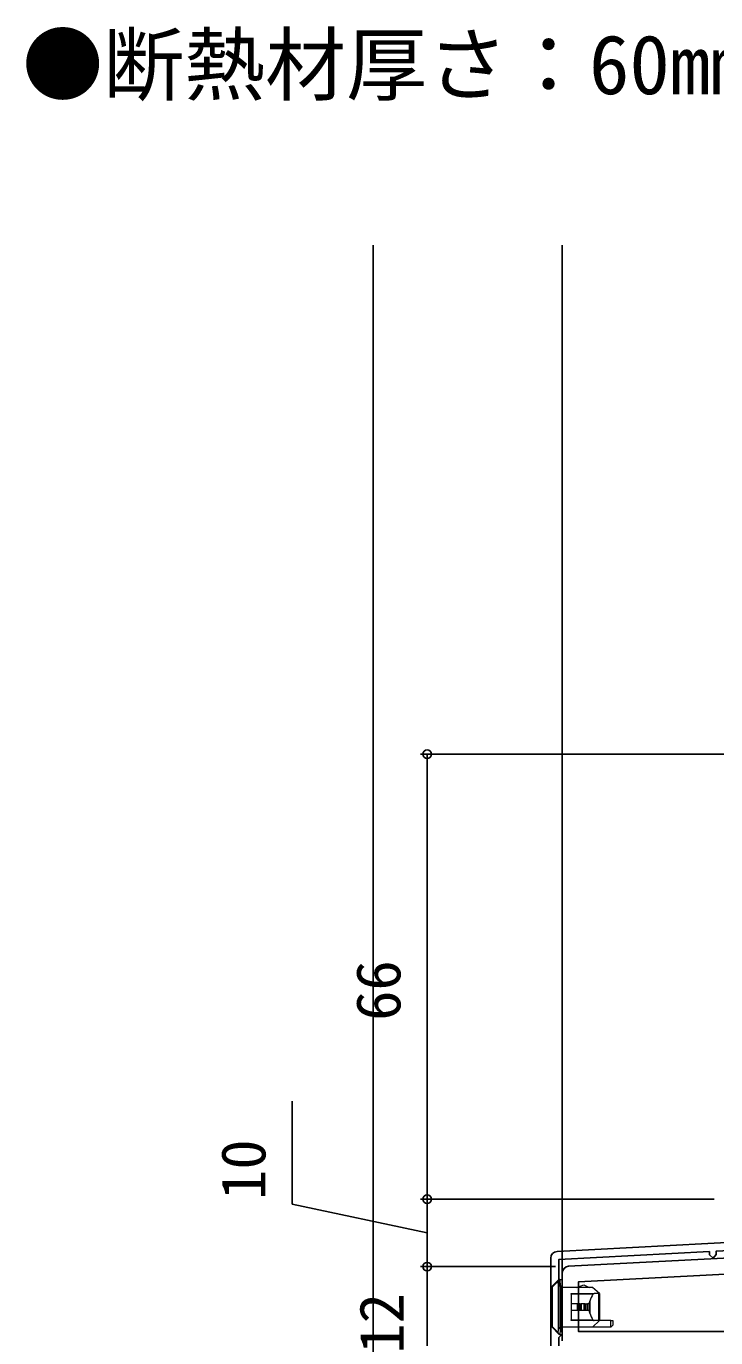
# Model space of a CAD drawing. Units: millimetres, scale not verified. Extents: x -525 to 525, y -783 to 779.
# Drawn here: x 84.3 to 186.4, y 37.7 to 232.2 of the extents above; entities that cross this region are included whole.
import ezdxf
from ezdxf.enums import TextEntityAlignment as Align

# ---------------------------------------------------------------- set-up
doc = ezdxf.new("R2010")
doc.units = ezdxf.units.MM
doc.header["$LTSCALE"] = 4
for name, color, linetype in [('0-1_USER1', 3, 'Continuous'), ('0-2_YKK_11', 7, 'Continuous'), ('0-4_YKK_12', 2, 'Continuous'), ('0-7_YKK_D', 6, 'Continuous'), ('0-9_YSS_K', 3, 'Continuous')]:
    doc.layers.add(name, color=color, linetype=linetype)
doc.layers.add('0-5_YKK_13', color=4, linetype='Continuous', lineweight=18)
doc.styles.add('ＭＳ ゴシック', font='')
doc.styles.get('ＭＳ ゴシック').set_extended_font_data('MS Gothic')

msp = doc.modelspace()

# ---------------------------------------------------------------- linework, layer by layer
at = {"layer": '0-2_YKK_11'}
for p, q in [((206.886, 52.842), (162.945, 50.539)), ((161.997, 49.54), (161.997, 36.389)), ((163.697, 47.34), (163.697, 37.289))]:
    msp.add_line(p, q, dxfattribs=at)
for points in [[(214.912, 65.116), (215.904, 59.489), (211.097, 59.489), (211.097, 64.846), (211.639, 65.713), (211.32, 66.289), (208.697, 66.289), (208.697, 50.648), (164.645, 48.339)], [(163.197, 36.389), (163.197, 37.789), (163.697, 38.289), (163.697, 38.589), (163.384, 39.053), (163.197, 39.331), (163.197, 49.35), (185.497, 50.519), (185.523, 50.02), (186.049, 49.547), (186.522, 50.072), (186.496, 50.571), (206.917, 51.642)]]:
    msp.add_lwpolyline(points, dxfattribs=at)
msp.add_lwpolyline([(208.697, 48.244), (166.097, 46.012), (166.097, 38.689), (208.697, 38.689)], close=True, dxfattribs=at)
for centre in [(162.997, 49.54), (164.697, 47.34)]:
    msp.add_arc(centre, 1, 93.00003, 180, dxfattribs=at)
at = {"layer": '0-4_YKK_12'}
msp.add_line((163.697, 47.34), (163.697, 199.789), dxfattribs=at)
at = {"layer": '0-5_YKK_13'}
for p, q in [((162.197, 39.365), (162.197, 45.265)), ((162.203, 45.265), (162.197, 45.265)), ((163.023, 46.085), (162.203, 45.265)), ((162.203, 45.265), (162.203, 39.413)), ((163.149, 39.189), (163.149, 45.389)), ((163.443, 45.389), (163.149, 45.389)), ((163.321, 46.389), (163.317, 46.384)), ((163.443, 45.389), (163.443, 39.189)), ((163.697, 45.389), (163.697, 39.189)), ((168.197, 45.189), (163.697, 45.189)), ((164.997, 44.289), (168.433, 44.289)), ((164.997, 44.185), (164.997, 44.289)), ((164.997, 44.185), (164.997, 42.789)), ((168.254, 44.185), (164.997, 44.185)), ((167.809, 43.185), (167.809, 41.393)), ((169.132, 44.289), (168.433, 44.289)), ((169.132, 40.289), (169.132, 44.289)), ((165.897, 42.789), (164.997, 42.789)), ((164.997, 42.789), (164.997, 41.789)), ((164.997, 41.789), (164.997, 40.393)), ((165.897, 42.789), (165.897, 41.789)), ((166.338, 42.789), (165.897, 42.789)), ((166.48, 41.789), (166.338, 41.789)), ((166.48, 42.789), (166.48, 41.789)), ((166.897, 42.789), (166.48, 42.789)), ((166.897, 41.789), (166.48, 41.789)), ((166.897, 42.789), (166.897, 41.789)), ((167.03, 42.789), (166.897, 42.789)), ((167.03, 41.789), (166.897, 41.789)), ((167.211, 41.789), (167.03, 41.789)), ((167.211, 42.789), (167.211, 41.789)), ((167.247, 41.789), (167.211, 41.789)), ((167.247, 42.789), (167.439, 42.789)), ((167.439, 41.789), (167.247, 41.789)), ((167.439, 42.789), (167.439, 41.789)), ((167.669, 42.789), (167.439, 42.789)), ((167.669, 41.789), (167.439, 41.789)), ((167.669, 42.789), (167.669, 41.789)), ((162.203, 39.413), (163.066, 38.55)), ((163.443, 39.189), (163.149, 39.189)), ((168.197, 39.289), (163.697, 39.289)), ((164.997, 40.393), (168.254, 40.393)), ((168.197, 39.289), (169.197, 40.289)), ((170.897, 39.289), (168.197, 39.289)), ((169.132, 40.289), (168.433, 40.289)), ((170.897, 40.289), (171.197, 40.289)), ((163.209, 38.277), (163.148, 38.338)), ((163.36, 38.276), (163.421, 38.189))]:
    msp.add_line(p, q, dxfattribs=at)
for points in [[(162.285, 45.477), (163.105, 46.298), (163.109, 46.301)], [(163.321, 46.389), (163.697, 46.389), (163.697, 45.389), (163.443, 45.389)], [(165.83, 45.189), (166.897, 45.589), (167.697, 45.189)], [(169.132, 44.289), (169.197, 44.289), (168.197, 45.189)], [(167.669, 42.789), (167.749, 42.984), (167.809, 43.185)], [(169.197, 44.289), (169.197, 40.289), (169.132, 40.289)], [(166.338, 41.789), (165.897, 41.789), (164.997, 41.789)], [(166.338, 41.789), (166.338, 42.789), (166.48, 42.789)], [(167.03, 41.789), (167.03, 42.789), (167.211, 42.789)], [(167.247, 41.789), (167.247, 42.789), (167.211, 42.789)], [(167.809, 41.393), (167.75, 41.591), (167.669, 41.789)], [(163.148, 38.338), (162.197, 39.289), (162.197, 39.365)], [(163.443, 39.189), (163.697, 39.189), (163.697, 38.189), (163.421, 38.189)], [(168.433, 40.289), (164.997, 40.289), (164.997, 40.393)], [(170.897, 39.289), (170.897, 40.289), (169.197, 40.289)], [(171.197, 40.289), (171.197, 39.589), (170.897, 39.289)]]:
    msp.add_lwpolyline(points, dxfattribs=at)
for centre, radius, start, end in [((162.497, 45.265), 0.3, 135, 180), ((162.486, 45.277), 0.284, 135.21566, 182.49633), ((163.327, 46.08), 0.304, 91.7644, 179.04855), ((163.307, 46.098), 0.284, 135.21566, 182.49633), ((163.314, 46.089), 0.295, 89.30544, 134.94469), ((163.321, 46.089), 0.3, 90, 135), ((163.349, 38.538), 0.284, 177.50367, 224.78434), ((163.378, 38.59), 0.314, 187.32627, 266.78077), ((163.314, 38.512), 0.24, 226.38814, 281.18869), ((163.421, 38.489), 0.3, 225, 270)]:
    msp.add_arc(centre, radius, start, end, dxfattribs=at)
for centre, major_axis, ratio, start_param, end_param in [((163.009, 45.389), (0, 0.7), 0.2, 4.712389, 6.1791526), ((163.303, 45.389), (0, 1), 0.14, 4.712389, 6.1791526), ((169.986, 42.289), (0, 2.9), 0.789474, 0.8581397, 1.2566748), ((168.433, 43.989), (0, 0.3), 0.789474, 6.2831853, 7.141325), ((169.986, 42.289), (0, 2.9), 0.789474, 1.8849178, 2.283453), ((162.497, 39.413), (0.286, 0.119), 0.756388, 2.640578, 2.8379736), ((163.009, 39.189), (0, 0.7), 0.2, 3.5625567, 4.712389), ((163.303, 39.189), (0, 1), 0.14, 3.5625567, 4.712389), ((168.433, 40.589), (0, 0.3), 0.789474, 2.283453, 3.1415927)]:
    msp.add_ellipse(centre, major_axis=major_axis, ratio=ratio, start_param=start_param, end_param=end_param, dxfattribs=at)
at = {"layer": '0-7_YKK_D'}
for p, q in [((192.646, 124.289), (142.697, 124.289)), ((143.697, 58.289), (143.697, 124.289)), ((186.197, 58.289), (142.697, 58.289)), ((186.196, 58.289), (142.697, 58.289)), ((143.697, 48.288), (143.697, 58.289)), ((162.697, 48.288), (142.697, 48.288)), ((162.697, 48.288), (142.697, 48.288)), ((143.697, 36.289), (143.697, 48.288))]:
    msp.add_line(p, q, dxfattribs=at)
msp.add_lwpolyline([(143.697, 53.288), (123.697, 57.568), (123.697, 72.818)], dxfattribs=at)
for centre in [(143.697, 124.289), (143.697, 58.289), (143.697, 58.289), (143.697, 48.288), (143.697, 48.288)]:
    msp.add_circle(centre, 0.637, dxfattribs=at)
at = {"layer": '0-9_YSS_K'}
msp.add_line((135.697, 199.789), (135.697, 28.646), dxfattribs=at)

# ---------------------------------------------------------------- texts
at = {"layer": '0-1_USER1', "style": 'ＭＳ ゴシック'}
msp.add_text('●断熱材厚さ：60mm、水切見込み：90mmの場合', height=8.798, dxfattribs=at).set_placement((83.665, 219.517), align=Align.BOTTOM_LEFT)
at = {"layer": '0-7_YKK_D', "style": 'ＭＳ ゴシック'}
for s, p in [('66', (141.697, 84.744)), ('10', (121.697, 58.187)), ('12', (142.197, 35.385))]:
    msp.add_text(s, height=6.598, rotation=90, dxfattribs=at).set_placement(p, align=Align.BOTTOM_LEFT)

doc.saveas('drawing.dxf')
